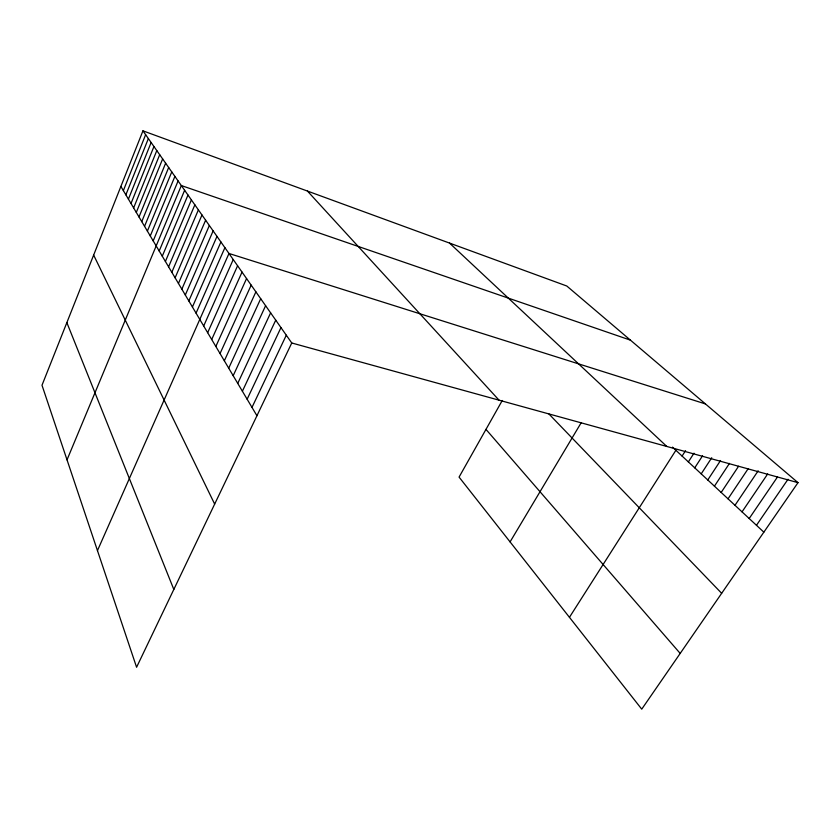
<?xml version="1.0" encoding="UTF-8"?>
<svg xmlns="http://www.w3.org/2000/svg" width="840" height="840" viewBox="0 0 840 840"><rect width="100%" height="100%" fill="white"/><g stroke="black" fill="none" stroke-linecap="round" stroke-linejoin="round"><path stroke-width="1.26" d="M142.947 130.84L42 385.245L136.584 667.254L291.753 342.983L142.947 130.84L566.79 286.01L798 482.654L641.739 709.159L459.07 477.099L502.257 400.502M123.365 190.596L145.635 134.673M125.874 194.828L148.365 138.558M128.425 199.133L151.127 142.506M131.008 203.49L153.941 146.507M133.633 207.911L156.797 150.581M136.3 212.415L159.695 154.718M139.01 216.972L162.645 158.907M141.761 221.613L165.638 163.18M144.553 226.317L168.672 167.507M147.389 231.105L171.759 171.916M150.276 235.956L174.899 176.39M153.206 240.891L178.091 180.936M67.022 459.837L181.335 185.556L630.462 340.158M159.201 251.013L184.632 190.26M162.278 256.2L187.982 195.037M165.406 261.461L191.394 199.899M168.588 266.826L194.859 204.845M171.822 272.265L198.387 209.874M175.109 277.809L201.978 214.998M178.447 283.447L205.632 220.206M181.85 289.181L209.349 225.498M185.315 295.019L213.129 230.895M188.832 300.951L216.983 236.387M192.423 306.999L220.91 241.972M196.066 313.142L224.9 247.674M97.461 550.599L228.974 253.47L705.432 403.925M203.69 325.983L233.237 259.56M207.659 332.682L237.594 265.766M211.712 339.507L242.036 272.097M215.838 346.458L246.561 278.555M220.048 353.556L251.181 285.138M224.343 360.791L255.896 291.848M228.722 368.172L260.704 298.704M233.184 375.701L265.608 305.707M237.741 383.387L270.627 312.848M242.393 391.219L275.741 320.145M247.139 399.221L280.969 327.59M251.99 407.4L286.304 335.202M510.08 541.895L581.186 422.73M569.447 617.316L675.885 450.293M682.08 456.068L685.556 450.649M688.37 461.916L693.987 453.201M694.743 467.849L702.555 455.816M701.211 473.876L711.732 457.748M707.774 479.976L720.531 460.53M714.431 486.171L729.477 463.365M721.172 492.461L738.57 466.263M728.028 498.834L748.094 468.794M734.979 505.302L758.174 470.799M742.035 511.865L767.687 473.939M749.196 518.532L777.483 476.983M756.462 525.294L788.025 479.252M291.753 342.983L798 482.654M672.494 447.132L763.844 532.161M449.536 243.085L666.792 446.45M548.961 414.015L721.665 593.303M307.451 191.069L499.055 400.176M485.971 429.377L680.19 653.415M120.886 186.428L256.935 415.737M93.65 255.077L214.662 504.094M66.854 322.602L173.817 589.438"/></g></svg>
